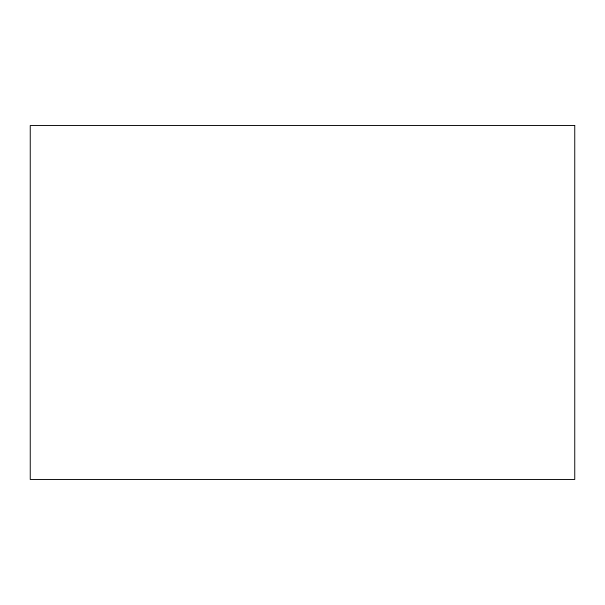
<?xml version="1.0" encoding="UTF-8"?>
<svg xmlns="http://www.w3.org/2000/svg" width="605" height="605" viewBox="0 0 605 605"><rect width="100%" height="100%" fill="white"/><g stroke="black" fill="none" stroke-linecap="round" stroke-linejoin="round"><path stroke-width="0.91" d="M574.75 125.537L30.25 125.537L30.25 479.462L574.75 479.462L574.75 125.537"/></g></svg>
